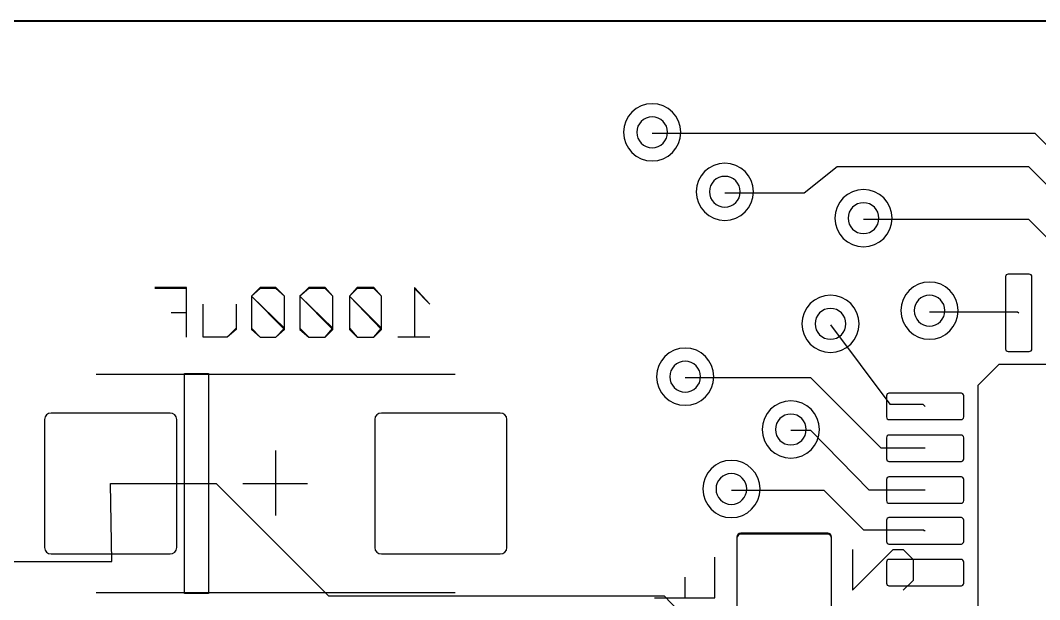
# Model space of a CAD drawing. Extents: x 82 to 212, y 79 to 137.
# Drawn here: x 159.82 to 179.42, y 125.93 to 137.07 of the extents above; entities that cross this region are included whole.
import ezdxf

# ---------------------------------------------------------------- set-up
doc = ezdxf.new("R2010")
doc.units = 0
for name, color, linetype in [('Circuit_2013-04-18', 7, 'CONTINUOUS'), ('Circuit_2013-08-08', 7, 'CONTINUOUS'), ('Cutout', 7, 'CONTINUOUS')]:
    doc.layers.add(name, color=color, linetype=linetype)

msp = doc.modelspace()

# ---------------------------------------------------------------- linework, layer by layer
at = {"layer": 'Circuit_2013-04-18', "color": 7}
for points in [[(83.467222, 137.054167), (210.424889, 137.054167)], [(172.261389, 134.916333), (172.261389, 134.916333)], [(172.515389, 134.916333), (172.515389, 134.916333)], [(173.658389, 133.773333), (173.658389, 133.773333)], [(173.912389, 133.773333), (173.912389, 133.773333)], [(176.325389, 133.265333), (176.325389, 133.265333)], [(176.579389, 133.265333), (176.579389, 133.265333)], [(178.759556, 132.141383), (178.759556, 130.748617), (178.759556, 130.748617)], [(179.216756, 132.185833), (178.810356, 132.185833)], [(179.267556, 130.748617), (179.267556, 132.141383)], [(177.595389, 131.487333), (177.595389, 131.487333)], [(177.849389, 131.487333), (177.849389, 131.487333)], [(175.690389, 131.233333), (175.690389, 131.233333)], [(175.944389, 131.233333), (175.944389, 131.233333)], [(178.810356, 130.704167), (179.216756, 130.704167)], [(162.969222, 130.280833), (163.434889, 130.280833), (163.434889, 126.0475), (162.969222, 126.0475), (162.969222, 130.280833), (162.969222, 130.280833)], [(172.896389, 130.217333), (172.896389, 130.217333)], [(173.150389, 130.217333), (173.150389, 130.217333)], [(176.473556, 129.849033), (176.473556, 129.442633), (176.473556, 129.442633)], [(177.910772, 129.899833), (176.518006, 129.899833)], [(177.955222, 129.442633), (177.955222, 129.849033)], [(160.281056, 129.396913), (160.281056, 126.93142), (160.281056, 126.93142)], [(162.694056, 129.518833), (160.408056, 129.518833)], [(162.821056, 126.93142), (162.821056, 129.396913)], [(166.631056, 129.396913), (166.631056, 126.93142), (166.631056, 126.93142)], [(169.044056, 129.518833), (166.758056, 129.518833)], [(169.171056, 126.93142), (169.171056, 129.396913)], [(176.518006, 129.391833), (177.910772, 129.391833)], [(174.928389, 129.201333), (174.928389, 129.201333)], [(175.182389, 129.201333), (175.182389, 129.201333)], [(176.473556, 129.0447), (176.473556, 128.6383), (176.473556, 128.6383)], [(177.910772, 129.0955), (176.518006, 129.0955)], [(177.955222, 128.6383), (177.955222, 129.0447)], [(164.726056, 127.550333), (164.726056, 128.799167)], [(176.518006, 128.5875), (177.910772, 128.5875)], [(176.473556, 128.240367), (176.473556, 127.833967), (176.473556, 127.833967)], [(177.910772, 128.291167), (176.518006, 128.291167)], [(177.955222, 127.833967), (177.955222, 128.240367)], [(164.091056, 128.164167), (165.339889, 128.164167)], [(173.785389, 128.058333), (173.785389, 128.058333)], [(174.039389, 128.058333), (174.039389, 128.058333)], [(176.518006, 127.783167), (177.910772, 127.783167)], [(176.473556, 127.4572), (176.473556, 127.0508), (176.473556, 127.0508)], [(177.910772, 127.508), (176.518006, 127.508)], [(177.955222, 127.0508), (177.955222, 127.4572)], [(173.594889, 127.110067), (173.594889, 125.662267), (173.594889, 125.662267)], [(175.342409, 127.1905), (173.667702, 127.1905)], [(175.415222, 125.662267), (175.415222, 127.110067)], [(176.518006, 127), (177.910772, 127)], [(160.408056, 126.8095), (162.694056, 126.8095)], [(166.758056, 126.8095), (169.044056, 126.8095)], [(176.473556, 126.652867), (176.473556, 126.246467), (176.473556, 126.246467)], [(177.910772, 126.703667), (176.518006, 126.703667)], [(177.955222, 126.246467), (177.955222, 126.652867)], [(176.518006, 126.195667), (177.910772, 126.195667)]]:
    msp.add_lwpolyline(points, dxfattribs=at)
at = {"layer": 'Circuit_2013-04-18', "color": 5}
for points in [[(160.154056, 137.054167), (160.217556, 137.054167)], [(160.725556, 137.054167), (160.789056, 137.054167)], [(161.297056, 137.054167), (161.360556, 137.054167)], [(161.868556, 137.054167), (161.932056, 137.054167)], [(162.440056, 137.054167), (162.503556, 137.054167)], [(163.011556, 137.054167), (163.075056, 137.054167)], [(163.583056, 137.054167), (163.646556, 137.054167)], [(164.154556, 137.054167), (164.239222, 137.054167)], [(164.747222, 137.054167), (164.810722, 137.054167)], [(165.318722, 137.054167), (165.382222, 137.054167)], [(165.890222, 137.054167), (165.953722, 137.054167)], [(166.461722, 137.054167), (166.525222, 137.054167)], [(167.033222, 137.054167), (167.096722, 137.054167)], [(167.604722, 137.054167), (167.668222, 137.054167)], [(168.176222, 137.054167), (168.239722, 137.054167)], [(168.747722, 137.054167), (168.811222, 137.054167)], [(169.319222, 137.054167), (169.382722, 137.054167)], [(169.890722, 137.054167), (169.954222, 137.054167)], [(170.462222, 137.054167), (170.525722, 137.054167)], [(171.033722, 137.054167), (171.097222, 137.054167)], [(171.605222, 137.054167), (171.668722, 137.054167)], [(172.176722, 137.054167), (172.240222, 137.054167)], [(172.748222, 137.054167), (172.811722, 137.054167)], [(173.319722, 137.054167), (173.383222, 137.054167)], [(173.891222, 137.054167), (173.954722, 137.054167)], [(174.462722, 137.054167), (174.526222, 137.054167)], [(175.034222, 137.054167), (175.118889, 137.054167)], [(175.626889, 137.054167), (175.690389, 137.054167)], [(176.198389, 137.054167), (176.261889, 137.054167)], [(176.769889, 137.054167), (176.833389, 137.054167)], [(177.341389, 137.054167), (177.404889, 137.054167)], [(177.912889, 137.054167), (177.976389, 137.054167)], [(178.484389, 137.054167), (178.547889, 137.054167)], [(179.055889, 137.054167), (179.119389, 137.054167)], [(181.426556, 131.445), (181.426556, 132.799667), (179.331056, 134.895167), (171.965056, 134.895167)], [(173.362056, 133.752167), (174.886056, 133.752167), (175.521056, 134.260167), (179.204056, 134.260167), (180.622222, 132.842)], [(176.029056, 133.244167), (179.204056, 133.244167), (179.839056, 132.609167), (179.839056, 131.445), (179.817889, 131.445)], [(177.299056, 131.466167), (178.992389, 131.466167), (179.013556, 131.445)], [(175.394056, 131.212167), (176.537056, 129.688167), (177.172056, 129.688167), (177.214389, 129.645833)], [(177.214389, 128.8415), (176.367722, 128.8415), (175.013056, 130.196167), (172.600056, 130.196167)], [(177.214389, 128.037167), (176.134889, 128.037167), (175.013056, 129.180167), (174.632056, 129.180167)], [(156.238222, 126.661333), (161.572222, 126.661333), (161.551056, 128.164167)], [(161.551056, 128.164167), (163.583056, 128.164167), (165.742056, 126.005167), (172.197889, 126.005167), (174.505056, 123.592167), (174.991889, 123.719167), (175.775056, 124.862167), (177.193222, 124.862167), (177.214389, 124.841)], [(173.489056, 128.037167), (175.267056, 128.037167), (176.029056, 127.275167), (177.172056, 127.275167)], [(177.214389, 127.254), (177.193222, 127.254), (177.172056, 127.275167)]]:
    msp.add_lwpolyline(points, dxfattribs=at)
at = {"layer": 'Circuit_2013-04-18', "color": 1}
for points in [[(163.011556, 130.979333), (163.011556, 131.910667), (162.397722, 131.910667)], [(164.895389, 131.1275), (164.895389, 131.7625), (164.726056, 131.910667), (164.429722, 131.910667), (164.260389, 131.7625), (164.260389, 131.1275), (164.429722, 130.979333), (164.726056, 130.979333), (164.895389, 131.1275), (164.260389, 131.7625)], [(165.826722, 131.1275), (165.826722, 131.7625), (165.678556, 131.910667), (165.361056, 131.910667), (165.191722, 131.7625), (165.191722, 131.1275), (165.361056, 130.979333), (165.678556, 130.979333), (165.826722, 131.1275), (165.191722, 131.7625)], [(166.758056, 131.1275), (166.758056, 131.7625), (166.609889, 131.910667), (166.292389, 131.910667), (166.144222, 131.7625), (166.144222, 131.1275), (166.292389, 130.979333), (166.609889, 130.979333), (166.758056, 131.1275), (166.144222, 131.7625)], [(167.689389, 131.614333), (167.393056, 131.910667), (167.393056, 130.979333)], [(163.964056, 131.614333), (163.964056, 131.1275), (163.794722, 130.979333), (163.329056, 130.979333), (163.329056, 131.614333)], [(163.011556, 131.445), (162.715222, 131.445)], [(167.689389, 130.979333), (167.075556, 130.979333)], [(172.007389, 125.962833), (173.171556, 125.962833), (173.171556, 126.746)], [(172.600056, 125.962833), (172.600056, 126.343833)]]:
    msp.add_lwpolyline(points, dxfattribs=at)
at = {"layer": 'Circuit_2013-04-18', "color": 6}
for points in [[(187.818889, 130.048), (187.416722, 130.450167), (178.632556, 130.450167), (178.230389, 130.048), (178.230389, 121.242667), (178.632556, 120.8405), (187.416722, 120.8405), (187.818889, 121.242667), (187.818889, 130.048)], [(168.176222, 130.259667), (161.275889, 130.259667)], [(161.275889, 126.068667), (168.176222, 126.068667)]]:
    msp.add_lwpolyline(points, dxfattribs=at)
at = {"layer": 'Circuit_2013-04-18', "color": 2}
msp.add_lwpolyline([(175.817389, 126.894167), (175.817389, 126.111), (176.600556, 126.894167), (176.791056, 126.894167), (176.981556, 126.703667), (176.981556, 126.3015), (176.791056, 126.111)], dxfattribs=at)
at = {"layer": 'Circuit_2013-04-18', "color": 7}
for points in [[(171.965056, 135.466667), (171.661116, 135.466667), (171.414722, 135.220275), (171.414722, 134.916333)], [(172.515389, 134.916333), (172.515389, 135.220275), (172.268998, 135.466667), (171.965056, 135.466667)], [(171.965056, 135.212667), (171.801395, 135.212667), (171.668722, 135.079994), (171.668722, 134.916333)], [(172.261389, 134.916333), (172.261389, 135.079994), (172.128716, 135.212667), (171.965056, 135.212667)], [(171.414722, 134.916333), (171.414722, 134.612391), (171.661116, 134.366), (171.965056, 134.366)], [(171.668722, 134.916333), (171.668722, 134.752673), (171.801395, 134.62), (171.965056, 134.62)], [(171.965056, 134.366), (172.268998, 134.366), (172.515389, 134.612391), (172.515389, 134.916333)], [(171.965056, 134.62), (172.128716, 134.62), (172.261389, 134.752673), (172.261389, 134.916333)], [(173.362056, 134.323667), (173.058114, 134.323667), (172.811722, 134.077275), (172.811722, 133.773333)], [(173.912389, 133.773333), (173.912389, 134.077275), (173.665998, 134.323667), (173.362056, 134.323667)], [(173.362056, 134.069667), (173.198395, 134.069667), (173.065722, 133.936994), (173.065722, 133.773333)], [(173.658389, 133.773333), (173.658389, 133.936994), (173.525716, 134.069667), (173.362056, 134.069667)], [(172.811722, 133.773333), (172.811722, 133.469391), (173.058114, 133.223), (173.362056, 133.223)], [(173.065722, 133.773333), (173.065722, 133.609673), (173.198395, 133.477), (173.362056, 133.477)], [(173.362056, 133.223), (173.665998, 133.223), (173.912389, 133.469391), (173.912389, 133.773333)], [(173.362056, 133.477), (173.525716, 133.477), (173.658389, 133.609673), (173.658389, 133.773333)], [(176.029056, 133.815667), (175.725116, 133.815667), (175.478722, 133.569273), (175.478722, 133.265333)], [(176.579389, 133.265333), (176.579389, 133.569273), (176.332998, 133.815667), (176.029056, 133.815667)], [(176.029056, 133.561667), (175.865395, 133.561667), (175.732722, 133.428994), (175.732722, 133.265333)], [(176.325389, 133.265333), (176.325389, 133.428994), (176.192716, 133.561667), (176.029056, 133.561667)], [(175.478722, 133.265333), (175.478722, 132.961391), (175.725116, 132.715), (176.029056, 132.715)], [(175.732722, 133.265333), (175.732722, 133.101673), (175.865395, 132.969), (176.029056, 132.969)], [(176.029056, 132.715), (176.332998, 132.715), (176.579389, 132.961391), (176.579389, 133.265333)], [(176.029056, 132.969), (176.192716, 132.969), (176.325389, 133.101673), (176.325389, 133.265333)], [(178.810356, 132.185833), (178.782303, 132.185833), (178.759556, 132.165937), (178.759556, 132.141383)], [(179.267556, 132.141383), (179.267556, 132.165937), (179.244808, 132.185833), (179.216756, 132.185833)], [(177.299056, 132.037667), (176.995116, 132.037667), (176.748722, 131.791273), (176.748722, 131.487333)], [(177.849389, 131.487333), (177.849389, 131.791273), (177.602998, 132.037667), (177.299056, 132.037667)], [(175.394056, 131.783667), (175.090116, 131.783667), (174.843722, 131.537275), (174.843722, 131.233333)], [(175.944389, 131.233333), (175.944389, 131.537275), (175.697998, 131.783667), (175.394056, 131.783667)], [(177.299056, 131.783667), (177.135395, 131.783667), (177.002722, 131.650994), (177.002722, 131.487333)], [(177.595389, 131.487333), (177.595389, 131.650994), (177.462716, 131.783667), (177.299056, 131.783667)], [(175.394056, 131.529667), (175.230395, 131.529667), (175.097722, 131.396994), (175.097722, 131.233333)], [(175.690389, 131.233333), (175.690389, 131.396994), (175.557716, 131.529667), (175.394056, 131.529667)], [(176.748722, 131.487333), (176.748722, 131.183391), (176.995116, 130.937), (177.299056, 130.937)], [(177.002722, 131.487333), (177.002722, 131.323673), (177.135395, 131.191), (177.299056, 131.191)], [(177.299056, 130.937), (177.602998, 130.937), (177.849389, 131.183391), (177.849389, 131.487333)], [(177.299056, 131.191), (177.462716, 131.191), (177.595389, 131.323673), (177.595389, 131.487333)], [(174.843722, 131.233333), (174.843722, 130.929391), (175.090116, 130.683), (175.394056, 130.683)], [(175.097722, 131.233333), (175.097722, 131.069673), (175.230395, 130.937), (175.394056, 130.937)], [(175.394056, 130.683), (175.697998, 130.683), (175.944389, 130.929391), (175.944389, 131.233333)], [(175.394056, 130.937), (175.557716, 130.937), (175.690389, 131.069673), (175.690389, 131.233333)], [(172.600056, 130.767667), (172.296116, 130.767667), (172.049722, 130.521273), (172.049722, 130.217333)], [(173.150389, 130.217333), (173.150389, 130.521273), (172.903998, 130.767667), (172.600056, 130.767667)], [(178.759556, 130.748617), (178.759556, 130.724063), (178.782303, 130.704167), (178.810356, 130.704167)], [(179.216756, 130.704167), (179.244808, 130.704167), (179.267556, 130.724063), (179.267556, 130.748617)], [(172.600056, 130.513667), (172.436395, 130.513667), (172.303722, 130.380994), (172.303722, 130.217333)], [(172.896389, 130.217333), (172.896389, 130.380994), (172.763716, 130.513667), (172.600056, 130.513667)], [(172.049722, 130.217333), (172.049722, 129.913391), (172.296116, 129.667), (172.600056, 129.667)], [(172.303722, 130.217333), (172.303722, 130.053673), (172.436395, 129.921), (172.600056, 129.921)], [(172.600056, 129.667), (172.903998, 129.667), (173.150389, 129.913391), (173.150389, 130.217333)], [(172.600056, 129.921), (172.763716, 129.921), (172.896389, 130.053673), (172.896389, 130.217333)], [(176.518006, 129.899833), (176.493452, 129.899833), (176.473556, 129.877086), (176.473556, 129.849033)], [(177.955222, 129.849033), (177.955222, 129.877086), (177.935326, 129.899833), (177.910772, 129.899833)], [(174.632056, 129.751667), (174.328114, 129.751667), (174.081722, 129.505275), (174.081722, 129.201333)], [(175.182389, 129.201333), (175.182389, 129.505275), (174.935998, 129.751667), (174.632056, 129.751667)], [(160.408056, 129.518833), (160.337915, 129.518833), (160.281056, 129.464249), (160.281056, 129.396913)], [(162.821056, 129.396913), (162.821056, 129.464249), (162.764196, 129.518833), (162.694056, 129.518833)], [(166.758056, 129.518833), (166.687915, 129.518833), (166.631056, 129.464249), (166.631056, 129.396913)], [(169.171056, 129.396913), (169.171056, 129.464249), (169.114196, 129.518833), (169.044056, 129.518833)], [(174.632056, 129.497667), (174.468395, 129.497667), (174.335722, 129.364994), (174.335722, 129.201333)], [(174.928389, 129.201333), (174.928389, 129.364994), (174.795716, 129.497667), (174.632056, 129.497667)], [(176.473556, 129.442633), (176.473556, 129.41458), (176.493452, 129.391833), (176.518006, 129.391833)], [(177.910772, 129.391833), (177.935326, 129.391833), (177.955222, 129.41458), (177.955222, 129.442633)], [(174.081722, 129.201333), (174.081722, 128.897391), (174.328114, 128.651), (174.632056, 128.651)], [(174.335722, 129.201333), (174.335722, 129.037673), (174.468395, 128.905), (174.632056, 128.905)], [(174.632056, 128.651), (174.935998, 128.651), (175.182389, 128.897391), (175.182389, 129.201333)], [(174.632056, 128.905), (174.795716, 128.905), (174.928389, 129.037673), (174.928389, 129.201333)], [(176.518006, 129.0955), (176.493452, 129.0955), (176.473556, 129.072753), (176.473556, 129.0447)], [(177.955222, 129.0447), (177.955222, 129.072753), (177.935326, 129.0955), (177.910772, 129.0955)], [(173.489056, 128.608667), (173.185116, 128.608667), (172.938722, 128.362275), (172.938722, 128.058333)], [(174.039389, 128.058333), (174.039389, 128.362275), (173.792998, 128.608667), (173.489056, 128.608667)], [(176.473556, 128.6383), (176.473556, 128.610247), (176.493452, 128.5875), (176.518006, 128.5875)], [(177.910772, 128.5875), (177.935326, 128.5875), (177.955222, 128.610247), (177.955222, 128.6383)], [(173.489056, 128.354667), (173.325395, 128.354667), (173.192722, 128.221994), (173.192722, 128.058333)], [(173.785389, 128.058333), (173.785389, 128.221994), (173.652716, 128.354667), (173.489056, 128.354667)], [(176.518006, 128.291167), (176.493452, 128.291167), (176.473556, 128.26842), (176.473556, 128.240367)], [(177.955222, 128.240367), (177.955222, 128.26842), (177.935326, 128.291167), (177.910772, 128.291167)], [(172.938722, 128.058333), (172.938722, 127.754391), (173.185116, 127.508), (173.489056, 127.508)], [(173.192722, 128.058333), (173.192722, 127.894673), (173.325395, 127.762), (173.489056, 127.762)], [(173.489056, 127.508), (173.792998, 127.508), (174.039389, 127.754391), (174.039389, 128.058333)], [(173.489056, 127.762), (173.652716, 127.762), (173.785389, 127.894673), (173.785389, 128.058333)], [(176.473556, 127.833967), (176.473556, 127.805914), (176.493452, 127.783167), (176.518006, 127.783167)], [(177.910772, 127.783167), (177.935326, 127.783167), (177.955222, 127.805914), (177.955222, 127.833967)], [(176.518006, 127.508), (176.493452, 127.508), (176.473556, 127.485253), (176.473556, 127.4572)], [(177.955222, 127.4572), (177.955222, 127.485253), (177.935326, 127.508), (177.910772, 127.508)], [(173.667702, 127.1905), (173.627488, 127.1905), (173.594889, 127.154488), (173.594889, 127.110067)], [(175.415222, 127.110067), (175.415222, 127.154488), (175.38262, 127.1905), (175.342409, 127.1905)], [(176.473556, 127.0508), (176.473556, 127.022747), (176.493452, 127), (176.518006, 127)], [(177.910772, 127), (177.935326, 127), (177.955222, 127.022747), (177.955222, 127.0508)], [(160.281056, 126.93142), (160.281056, 126.864085), (160.337915, 126.8095), (160.408056, 126.8095)], [(162.694056, 126.8095), (162.764196, 126.8095), (162.821056, 126.864085), (162.821056, 126.93142)], [(166.631056, 126.93142), (166.631056, 126.864085), (166.687915, 126.8095), (166.758056, 126.8095)], [(169.044056, 126.8095), (169.114196, 126.8095), (169.171056, 126.864085), (169.171056, 126.93142)], [(176.518006, 126.703667), (176.493452, 126.703667), (176.473556, 126.68092), (176.473556, 126.652867)], [(177.955222, 126.652867), (177.955222, 126.68092), (177.935326, 126.703667), (177.910772, 126.703667)], [(176.473556, 126.246467), (176.473556, 126.218414), (176.493452, 126.195667), (176.518006, 126.195667)], [(177.910772, 126.195667), (177.935326, 126.195667), (177.955222, 126.218414), (177.955222, 126.246467)]]:
    msp.add_open_spline(points, degree=3, dxfattribs=at)
at = {"layer": 'Circuit_2013-08-08', "color": 7}
for points in [[(83.467222, 137.054167), (210.424889, 137.054167)], [(172.261389, 134.916333), (172.261389, 134.916333)], [(172.515389, 134.916333), (172.515389, 134.916333)], [(173.658389, 133.773333), (173.658389, 133.773333)], [(173.912389, 133.773333), (173.912389, 133.773333)], [(176.325389, 133.265333), (176.325389, 133.265333)], [(176.579389, 133.265333), (176.579389, 133.265333)], [(178.759556, 132.141383), (178.759556, 130.748617), (178.759556, 130.748617)], [(179.216756, 132.185833), (178.810356, 132.185833)], [(179.267556, 130.748617), (179.267556, 132.141383)], [(177.595389, 131.487333), (177.595389, 131.487333)], [(177.849389, 131.487333), (177.849389, 131.487333)], [(175.690389, 131.233333), (175.690389, 131.233333)], [(175.944389, 131.233333), (175.944389, 131.233333)], [(178.810356, 130.704167), (179.216756, 130.704167)], [(162.969222, 130.280833), (163.434889, 130.280833), (163.434889, 126.0475), (162.969222, 126.0475), (162.969222, 130.280833), (162.969222, 130.280833)], [(172.896389, 130.217333), (172.896389, 130.217333)], [(173.150389, 130.217333), (173.150389, 130.217333)], [(176.473556, 129.849033), (176.473556, 129.442633), (176.473556, 129.442633)], [(177.910772, 129.899833), (176.518006, 129.899833)], [(177.955222, 129.442633), (177.955222, 129.849033)], [(160.281056, 129.396913), (160.281056, 126.93142), (160.281056, 126.93142)], [(162.694056, 129.518833), (160.408056, 129.518833)], [(162.821056, 126.93142), (162.821056, 129.396913)], [(166.631056, 129.396913), (166.631056, 126.93142), (166.631056, 126.93142)], [(169.044056, 129.518833), (166.758056, 129.518833)], [(169.171056, 126.93142), (169.171056, 129.396913)], [(176.518006, 129.391833), (177.910772, 129.391833)], [(174.928389, 129.201333), (174.928389, 129.201333)], [(175.182389, 129.201333), (175.182389, 129.201333)], [(176.473556, 129.0447), (176.473556, 128.6383), (176.473556, 128.6383)], [(177.910772, 129.0955), (176.518006, 129.0955)], [(177.955222, 128.6383), (177.955222, 129.0447)], [(164.726056, 127.550333), (164.726056, 128.799167)], [(176.518006, 128.5875), (177.910772, 128.5875)], [(176.473556, 128.240367), (176.473556, 127.833967), (176.473556, 127.833967)], [(177.910772, 128.291167), (176.518006, 128.291167)], [(177.955222, 127.833967), (177.955222, 128.240367)], [(164.091056, 128.164167), (165.339889, 128.164167)], [(173.785389, 128.058333), (173.785389, 128.058333)], [(174.039389, 128.058333), (174.039389, 128.058333)], [(176.518006, 127.783167), (177.910772, 127.783167)], [(176.473556, 127.4572), (176.473556, 127.0508), (176.473556, 127.0508)], [(177.910772, 127.508), (176.518006, 127.508)], [(177.955222, 127.0508), (177.955222, 127.4572)], [(175.342409, 127.211667), (173.667702, 127.211667)], [(173.594889, 127.131233), (173.594889, 125.683433), (173.594889, 125.683433)], [(175.415222, 125.683433), (175.415222, 127.131233)], [(176.518006, 127), (177.910772, 127)], [(160.408056, 126.8095), (162.694056, 126.8095)], [(166.758056, 126.8095), (169.044056, 126.8095)], [(176.473556, 126.652867), (176.473556, 126.246467), (176.473556, 126.246467)], [(177.910772, 126.703667), (176.518006, 126.703667)], [(177.955222, 126.246467), (177.955222, 126.652867)], [(176.518006, 126.195667), (177.910772, 126.195667)]]:
    msp.add_lwpolyline(points, dxfattribs=at)
at = {"layer": 'Circuit_2013-08-08', "color": 5}
for points in [[(160.154056, 137.054167), (160.217556, 137.054167)], [(160.725556, 137.054167), (160.789056, 137.054167)], [(161.297056, 137.054167), (161.360556, 137.054167)], [(161.868556, 137.054167), (161.932056, 137.054167)], [(162.440056, 137.054167), (162.503556, 137.054167)], [(163.011556, 137.054167), (163.075056, 137.054167)], [(163.583056, 137.054167), (163.646556, 137.054167)], [(164.154556, 137.054167), (164.239222, 137.054167)], [(164.747222, 137.054167), (164.810722, 137.054167)], [(165.318722, 137.054167), (165.382222, 137.054167)], [(165.890222, 137.054167), (165.953722, 137.054167)], [(166.461722, 137.054167), (166.525222, 137.054167)], [(167.033222, 137.054167), (167.096722, 137.054167)], [(167.604722, 137.054167), (167.668222, 137.054167)], [(168.176222, 137.054167), (168.239722, 137.054167)], [(168.747722, 137.054167), (168.811222, 137.054167)], [(169.319222, 137.054167), (169.382722, 137.054167)], [(169.890722, 137.054167), (169.954222, 137.054167)], [(170.462222, 137.054167), (170.525722, 137.054167)], [(171.033722, 137.054167), (171.097222, 137.054167)], [(171.605222, 137.054167), (171.668722, 137.054167)], [(172.176722, 137.054167), (172.240222, 137.054167)], [(172.748222, 137.054167), (172.811722, 137.054167)], [(173.319722, 137.054167), (173.383222, 137.054167)], [(173.891222, 137.054167), (173.954722, 137.054167)], [(174.462722, 137.054167), (174.526222, 137.054167)], [(175.034222, 137.054167), (175.118889, 137.054167)], [(175.626889, 137.054167), (175.690389, 137.054167)], [(176.198389, 137.054167), (176.261889, 137.054167)], [(176.769889, 137.054167), (176.833389, 137.054167)], [(177.341389, 137.054167), (177.404889, 137.054167)], [(177.912889, 137.054167), (177.976389, 137.054167)], [(178.484389, 137.054167), (178.547889, 137.054167)], [(179.055889, 137.054167), (179.119389, 137.054167)], [(181.426556, 131.445), (181.426556, 132.799667), (179.331056, 134.895167), (171.965056, 134.895167)], [(173.362056, 133.752167), (174.886056, 133.752167), (175.521056, 134.260167), (179.204056, 134.260167), (180.622222, 132.842)], [(176.029056, 133.244167), (179.204056, 133.244167), (179.839056, 132.609167), (179.839056, 131.445), (179.817889, 131.445)], [(177.299056, 131.466167), (178.992389, 131.466167), (179.013556, 131.445)], [(175.394056, 131.212167), (176.537056, 129.688167), (177.172056, 129.688167), (177.214389, 129.645833)], [(177.214389, 128.8415), (176.367722, 128.8415), (175.013056, 130.196167), (172.600056, 130.196167)], [(177.214389, 128.037167), (176.134889, 128.037167), (175.013056, 129.180167), (174.632056, 129.180167)], [(156.238222, 126.661333), (161.572222, 126.661333), (161.551056, 128.164167)], [(161.551056, 128.164167), (163.583056, 128.164167), (165.742056, 126.005167), (172.197889, 126.005167), (174.505056, 123.592167), (174.991889, 123.719167), (175.775056, 124.862167), (177.193222, 124.862167), (177.214389, 124.841)], [(173.489056, 128.037167), (175.267056, 128.037167), (176.029056, 127.275167), (177.172056, 127.275167)], [(177.214389, 127.254), (177.193222, 127.254), (177.172056, 127.275167)]]:
    msp.add_lwpolyline(points, dxfattribs=at)
at = {"layer": 'Circuit_2013-08-08', "color": 1}
for points in [[(163.011556, 130.979333), (163.011556, 131.931833), (162.397722, 131.931833)], [(164.895389, 131.148667), (164.895389, 131.7625), (164.726056, 131.931833), (164.429722, 131.931833), (164.260389, 131.7625), (164.260389, 131.148667), (164.429722, 130.979333), (164.726056, 130.979333), (164.895389, 131.148667), (164.260389, 131.7625)], [(165.826722, 131.148667), (165.826722, 131.7625), (165.678556, 131.931833), (165.361056, 131.931833), (165.191722, 131.7625), (165.191722, 131.148667), (165.361056, 130.979333), (165.678556, 130.979333), (165.826722, 131.148667), (165.191722, 131.7625)], [(166.758056, 131.148667), (166.758056, 131.7625), (166.609889, 131.931833), (166.292389, 131.931833), (166.144222, 131.7625), (166.144222, 131.148667), (166.292389, 130.979333), (166.609889, 130.979333), (166.758056, 131.148667), (166.144222, 131.7625)], [(167.689389, 131.614333), (167.393056, 131.931833), (167.393056, 130.979333)], [(163.964056, 131.614333), (163.964056, 131.148667), (163.794722, 130.979333), (163.329056, 130.979333), (163.329056, 131.614333)], [(163.011556, 131.445), (162.715222, 131.445)], [(167.689389, 130.979333), (167.075556, 130.979333)], [(172.007389, 125.962833), (173.171556, 125.962833), (173.171556, 126.746)], [(172.600056, 125.962833), (172.600056, 126.365)]]:
    msp.add_lwpolyline(points, dxfattribs=at)
at = {"layer": 'Circuit_2013-08-08', "color": 6}
for points in [[(187.818889, 130.048), (187.416722, 130.450167), (178.632556, 130.450167), (178.230389, 130.048), (178.230389, 121.242667), (178.632556, 120.861667), (187.416722, 120.861667), (187.818889, 121.242667), (187.818889, 130.048)], [(168.176222, 130.259667), (161.275889, 130.259667)], [(161.275889, 126.068667), (168.176222, 126.068667)]]:
    msp.add_lwpolyline(points, dxfattribs=at)
at = {"layer": 'Circuit_2013-08-08', "color": 2}
msp.add_lwpolyline([(175.817389, 126.894167), (175.817389, 126.111), (176.600556, 126.894167), (176.791056, 126.894167), (176.981556, 126.703667), (176.981556, 126.3015), (176.791056, 126.111)], dxfattribs=at)
at = {"layer": 'Circuit_2013-08-08', "color": 7}
for points in [[(171.965056, 135.466667), (171.661116, 135.466667), (171.414722, 135.220275), (171.414722, 134.916333)], [(172.515389, 134.916333), (172.515389, 135.220275), (172.268998, 135.466667), (171.965056, 135.466667)], [(171.965056, 135.212667), (171.801395, 135.212667), (171.668722, 135.079994), (171.668722, 134.916333)], [(172.261389, 134.916333), (172.261389, 135.079994), (172.128716, 135.212667), (171.965056, 135.212667)], [(171.414722, 134.916333), (171.414722, 134.612394), (171.661116, 134.366), (171.965056, 134.366)], [(171.668722, 134.916333), (171.668722, 134.752673), (171.801395, 134.62), (171.965056, 134.62)], [(171.965056, 134.366), (172.268998, 134.366), (172.515389, 134.612394), (172.515389, 134.916333)], [(171.965056, 134.62), (172.128716, 134.62), (172.261389, 134.752673), (172.261389, 134.916333)], [(173.362056, 134.323667), (173.058114, 134.323667), (172.811722, 134.077275), (172.811722, 133.773333)], [(173.912389, 133.773333), (173.912389, 134.077275), (173.665998, 134.323667), (173.362056, 134.323667)], [(173.362056, 134.069667), (173.198395, 134.069667), (173.065722, 133.936994), (173.065722, 133.773333)], [(173.658389, 133.773333), (173.658389, 133.936994), (173.525716, 134.069667), (173.362056, 134.069667)], [(172.811722, 133.773333), (172.811722, 133.469394), (173.058114, 133.223), (173.362056, 133.223)], [(173.065722, 133.773333), (173.065722, 133.609673), (173.198395, 133.477), (173.362056, 133.477)], [(173.362056, 133.223), (173.665998, 133.223), (173.912389, 133.469394), (173.912389, 133.773333)], [(173.362056, 133.477), (173.525716, 133.477), (173.658389, 133.609673), (173.658389, 133.773333)], [(176.029056, 133.815667), (175.725116, 133.815667), (175.478722, 133.569275), (175.478722, 133.265333)], [(176.579389, 133.265333), (176.579389, 133.569275), (176.332998, 133.815667), (176.029056, 133.815667)], [(176.029056, 133.561667), (175.865395, 133.561667), (175.732722, 133.428994), (175.732722, 133.265333)], [(176.325389, 133.265333), (176.325389, 133.428994), (176.192716, 133.561667), (176.029056, 133.561667)], [(175.478722, 133.265333), (175.478722, 132.961394), (175.725116, 132.715), (176.029056, 132.715)], [(175.732722, 133.265333), (175.732722, 133.101673), (175.865395, 132.969), (176.029056, 132.969)], [(176.029056, 132.715), (176.332998, 132.715), (176.579389, 132.961394), (176.579389, 133.265333)], [(176.029056, 132.969), (176.192716, 132.969), (176.325389, 133.101673), (176.325389, 133.265333)], [(178.810356, 132.185833), (178.782303, 132.185833), (178.759556, 132.165937), (178.759556, 132.141383)], [(179.267556, 132.141383), (179.267556, 132.165937), (179.244808, 132.185833), (179.216756, 132.185833)], [(177.299056, 132.037667), (176.995116, 132.037667), (176.748722, 131.791275), (176.748722, 131.487333)], [(177.849389, 131.487333), (177.849389, 131.791275), (177.602998, 132.037667), (177.299056, 132.037667)], [(175.394056, 131.783667), (175.090116, 131.783667), (174.843722, 131.537275), (174.843722, 131.233333)], [(175.944389, 131.233333), (175.944389, 131.537275), (175.697998, 131.783667), (175.394056, 131.783667)], [(177.299056, 131.783667), (177.135395, 131.783667), (177.002722, 131.650994), (177.002722, 131.487333)], [(177.595389, 131.487333), (177.595389, 131.650994), (177.462716, 131.783667), (177.299056, 131.783667)], [(175.394056, 131.529667), (175.230395, 131.529667), (175.097722, 131.396994), (175.097722, 131.233333)], [(175.690389, 131.233333), (175.690389, 131.396994), (175.557716, 131.529667), (175.394056, 131.529667)], [(176.748722, 131.487333), (176.748722, 131.183394), (176.995116, 130.937), (177.299056, 130.937)], [(177.002722, 131.487333), (177.002722, 131.323673), (177.135395, 131.191), (177.299056, 131.191)], [(177.299056, 130.937), (177.602998, 130.937), (177.849389, 131.183394), (177.849389, 131.487333)], [(177.299056, 131.191), (177.462716, 131.191), (177.595389, 131.323673), (177.595389, 131.487333)], [(174.843722, 131.233333), (174.843722, 130.929394), (175.090116, 130.683), (175.394056, 130.683)], [(175.097722, 131.233333), (175.097722, 131.069673), (175.230395, 130.937), (175.394056, 130.937)], [(175.394056, 130.683), (175.697998, 130.683), (175.944389, 130.929394), (175.944389, 131.233333)], [(175.394056, 130.937), (175.557716, 130.937), (175.690389, 131.069673), (175.690389, 131.233333)], [(172.600056, 130.767667), (172.296116, 130.767667), (172.049722, 130.521275), (172.049722, 130.217333)], [(173.150389, 130.217333), (173.150389, 130.521275), (172.903998, 130.767667), (172.600056, 130.767667)], [(178.759556, 130.748617), (178.759556, 130.724063), (178.782303, 130.704167), (178.810356, 130.704167)], [(179.216756, 130.704167), (179.244808, 130.704167), (179.267556, 130.724063), (179.267556, 130.748617)], [(172.600056, 130.513667), (172.436395, 130.513667), (172.303722, 130.380994), (172.303722, 130.217333)], [(172.896389, 130.217333), (172.896389, 130.380994), (172.763716, 130.513667), (172.600056, 130.513667)], [(172.049722, 130.217333), (172.049722, 129.913394), (172.296116, 129.667), (172.600056, 129.667)], [(172.303722, 130.217333), (172.303722, 130.053673), (172.436395, 129.921), (172.600056, 129.921)], [(172.600056, 129.667), (172.903998, 129.667), (173.150389, 129.913394), (173.150389, 130.217333)], [(172.600056, 129.921), (172.763716, 129.921), (172.896389, 130.053673), (172.896389, 130.217333)], [(176.518006, 129.899833), (176.493452, 129.899833), (176.473556, 129.877086), (176.473556, 129.849033)], [(177.955222, 129.849033), (177.955222, 129.877086), (177.935326, 129.899833), (177.910772, 129.899833)], [(174.632056, 129.751667), (174.328114, 129.751667), (174.081722, 129.505275), (174.081722, 129.201333)], [(175.182389, 129.201333), (175.182389, 129.505275), (174.935998, 129.751667), (174.632056, 129.751667)], [(160.408056, 129.518833), (160.337915, 129.518833), (160.281056, 129.464249), (160.281056, 129.396913)], [(162.821056, 129.396913), (162.821056, 129.464249), (162.764196, 129.518833), (162.694056, 129.518833)], [(166.758056, 129.518833), (166.687915, 129.518833), (166.631056, 129.464249), (166.631056, 129.396913)], [(169.171056, 129.396913), (169.171056, 129.464249), (169.114196, 129.518833), (169.044056, 129.518833)], [(174.632056, 129.497667), (174.468395, 129.497667), (174.335722, 129.364994), (174.335722, 129.201333)], [(174.928389, 129.201333), (174.928389, 129.364994), (174.795716, 129.497667), (174.632056, 129.497667)], [(176.473556, 129.442633), (176.473556, 129.41458), (176.493452, 129.391833), (176.518006, 129.391833)], [(177.910772, 129.391833), (177.935326, 129.391833), (177.955222, 129.41458), (177.955222, 129.442633)], [(174.081722, 129.201333), (174.081722, 128.897394), (174.328114, 128.651), (174.632056, 128.651)], [(174.335722, 129.201333), (174.335722, 129.037673), (174.468395, 128.905), (174.632056, 128.905)], [(174.632056, 128.651), (174.935998, 128.651), (175.182389, 128.897394), (175.182389, 129.201333)], [(174.632056, 128.905), (174.795716, 128.905), (174.928389, 129.037673), (174.928389, 129.201333)], [(176.518006, 129.0955), (176.493452, 129.0955), (176.473556, 129.072753), (176.473556, 129.0447)], [(177.955222, 129.0447), (177.955222, 129.072753), (177.935326, 129.0955), (177.910772, 129.0955)], [(173.489056, 128.608667), (173.185116, 128.608667), (172.938722, 128.362275), (172.938722, 128.058333)], [(174.039389, 128.058333), (174.039389, 128.362275), (173.792998, 128.608667), (173.489056, 128.608667)], [(176.473556, 128.6383), (176.473556, 128.610247), (176.493452, 128.5875), (176.518006, 128.5875)], [(177.910772, 128.5875), (177.935326, 128.5875), (177.955222, 128.610247), (177.955222, 128.6383)], [(173.489056, 128.354667), (173.325395, 128.354667), (173.192722, 128.221994), (173.192722, 128.058333)], [(173.785389, 128.058333), (173.785389, 128.221994), (173.652716, 128.354667), (173.489056, 128.354667)], [(176.518006, 128.291167), (176.493452, 128.291167), (176.473556, 128.26842), (176.473556, 128.240367)], [(177.955222, 128.240367), (177.955222, 128.26842), (177.935326, 128.291167), (177.910772, 128.291167)], [(172.938722, 128.058333), (172.938722, 127.754394), (173.185116, 127.508), (173.489056, 127.508)], [(173.192722, 128.058333), (173.192722, 127.894673), (173.325395, 127.762), (173.489056, 127.762)], [(173.489056, 127.508), (173.792998, 127.508), (174.039389, 127.754394), (174.039389, 128.058333)], [(173.489056, 127.762), (173.652716, 127.762), (173.785389, 127.894673), (173.785389, 128.058333)], [(176.473556, 127.833967), (176.473556, 127.805914), (176.493452, 127.783167), (176.518006, 127.783167)], [(177.910772, 127.783167), (177.935326, 127.783167), (177.955222, 127.805914), (177.955222, 127.833967)], [(176.518006, 127.508), (176.493452, 127.508), (176.473556, 127.485253), (176.473556, 127.4572)], [(177.955222, 127.4572), (177.955222, 127.485253), (177.935326, 127.508), (177.910772, 127.508)], [(173.667702, 127.211667), (173.627488, 127.211667), (173.594889, 127.175655), (173.594889, 127.131233)], [(175.415222, 127.131233), (175.415222, 127.175655), (175.38262, 127.211667), (175.342409, 127.211667)], [(176.473556, 127.0508), (176.473556, 127.022747), (176.493452, 127), (176.518006, 127)], [(177.910772, 127), (177.935326, 127), (177.955222, 127.022747), (177.955222, 127.0508)], [(160.281056, 126.93142), (160.281056, 126.864085), (160.337915, 126.8095), (160.408056, 126.8095)], [(162.694056, 126.8095), (162.764196, 126.8095), (162.821056, 126.864085), (162.821056, 126.93142)], [(166.631056, 126.93142), (166.631056, 126.864085), (166.687915, 126.8095), (166.758056, 126.8095)], [(169.044056, 126.8095), (169.114196, 126.8095), (169.171056, 126.864085), (169.171056, 126.93142)], [(176.518006, 126.703667), (176.493452, 126.703667), (176.473556, 126.68092), (176.473556, 126.652867)], [(177.955222, 126.652867), (177.955222, 126.68092), (177.935326, 126.703667), (177.910772, 126.703667)], [(176.473556, 126.246467), (176.473556, 126.218414), (176.493452, 126.195667), (176.518006, 126.195667)], [(177.910772, 126.195667), (177.935326, 126.195667), (177.955222, 126.218414), (177.955222, 126.246467)]]:
    msp.add_open_spline(points, degree=3, dxfattribs=at)
at = {"layer": 'Cutout', "color": 5}
msp.add_lwpolyline([(83.608333, 137.068278), (210.566, 137.068278)], dxfattribs=at)

doc.saveas('drawing.dxf')
